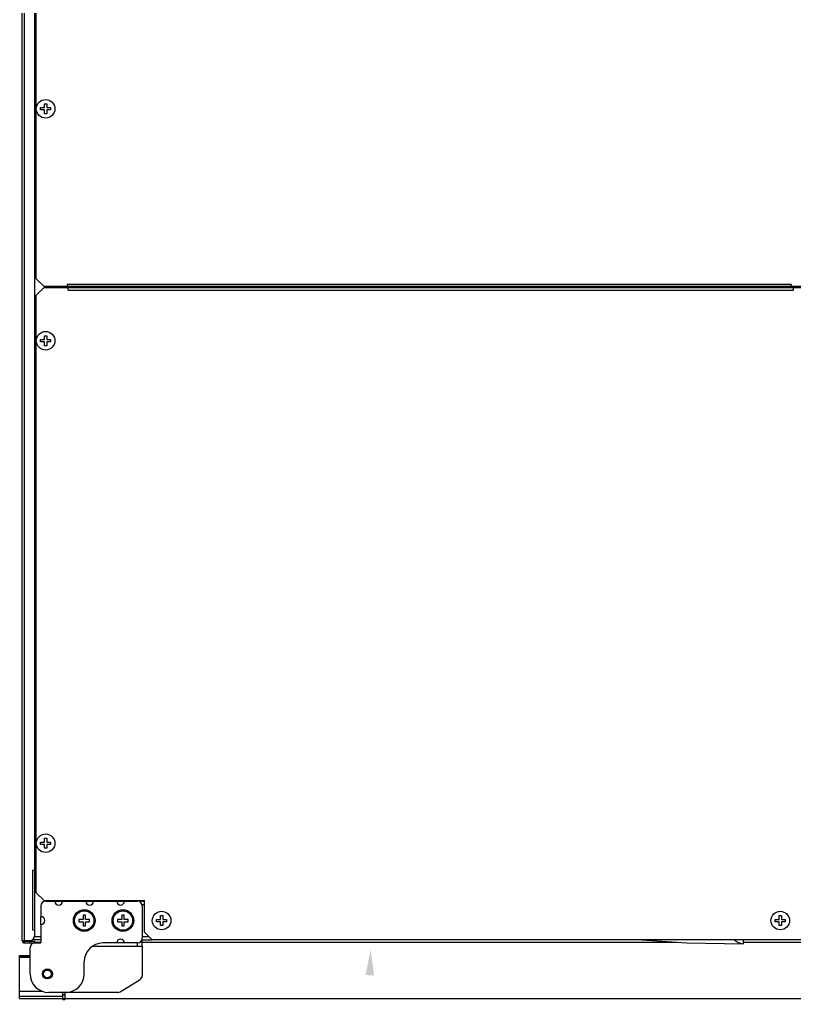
# Model space of a CAD drawing. Header units: millimetres. Extents: x 0 to 191, y 0 to 126.
# Drawn here: x 0 to 50.1, y 0 to 63.3 of the extents above; entities that cross this region are included whole.
import ezdxf

# ---------------------------------------------------------------- set-up
doc = ezdxf.new("R2010")
doc.units = ezdxf.units.MM
for name, color, linetype in [('2020-01643-S3_SHOUBIN_0', 7, 'Continuous'), ('2401-00025-M4-6TCTTHC_0', 7, 'Continuous'), ('2401-00424-M6-12FCTTHC_0', 7, 'Continuous'), ('2401-00460-M6-12PSTTHC_0', 7, 'Continuous'), ('2403-00020_S-M5-0_0', 7, 'Continuous'), ('2403-00028_S-M8-0_0', 7, 'Continuous'), ('4207-43962_0', 7, 'Continuous'), ('4207-43963_0', 7, 'Continuous'), ('4207-43973_0', 7, 'Continuous'), ('4207-43975_0', 7, 'Continuous'), ('4207-43976_0', 7, 'Continuous'), ('4207-43977_0', 7, 'Continuous'), ('4212-06586_0', 7, 'Continuous'), ('4212-06592_0', 7, 'Continuous'), ('4212-06600_0', 7, 'Continuous'), ('4212-06605_3_2_0', 7, 'Continuous'), ('4212-06607_0', 7, 'Continuous'), ('4212-06613_1_0', 7, 'Continuous'), ('4212-06613_2_0', 7, 'Continuous'), ('4212-06613_3_0', 7, 'Continuous'), ('4212-06615_1_0', 7, 'Continuous'), ('4212-06645_0', 7, 'Continuous'), ('4212-12595_0', 7, 'Continuous'), ('4212-12609_0', 7, 'Continuous'), ('4212-12617_0', 7, 'Continuous'), ('4212-12623_0', 7, 'Continuous'), ('4212-12627_0', 7, 'Continuous'), ('4212-12628_0', 7, 'Continuous'), ('4212-12629_0', 7, 'Continuous'), ('4212-12631_0', 7, 'Continuous'), ('4212-14559_1_0', 7, 'Continuous'), ('4212-14559_3_1_0', 7, 'Continuous')]:
    doc.layers.add(name, color=color, linetype=linetype)
doc.layers.add('Dim', color=1, linetype='Continuous', lineweight=15)

msp = doc.modelspace()

# ---------------------------------------------------------------- linework, layer by layer
msp.add_line((0, 0), (0, 2.8))
at = {"layer": '2020-01643-S3_SHOUBIN_0', "color": 7, "linetype": 'Continuous'}
msp.add_line((46.784, 3.8), (46.784, 3.538), dxfattribs=at)
for points in [[(40.255, 3.8), (43.151, 3.598), (46.784, 3.538)], [(46.192, 3.8), (46.245, 3.753), (46.321, 3.706), (46.398, 3.667), (46.473, 3.635), (46.546, 3.608), (46.615, 3.586), (46.677, 3.567), (46.73, 3.552), (46.768, 3.542), (46.784, 3.538)]]:
    msp.add_lwpolyline(points, dxfattribs=at)
at = {"layer": '2401-00025-M4-6TCTTHC_0', "color": 7, "linetype": 'Continuous'}
for p, q in [((5.18, 46), (5.18, 46.05)), ((6.53, 46.05), (6.53, 46)), ((6.549, 46), (6.549, 46.05)), ((6.655, 46.05), (6.655, 46)), ((6.847, 46), (6.847, 46.05)), ((6.865, 46), (6.865, 46.05)), ((26.53, 46.05), (26.53, 46)), ((26.549, 46), (26.549, 46.05)), ((26.655, 46.05), (26.655, 46)), ((26.847, 46), (26.847, 46.05)), ((26.865, 46), (26.865, 46.05)), ((46.53, 46.05), (46.53, 46)), ((46.549, 46), (46.549, 46.05)), ((46.655, 46.05), (46.655, 46)), ((46.847, 46), (46.847, 46.05)), ((46.865, 46), (46.865, 46.05))]:
    msp.add_line(p, q, dxfattribs=at)
at = {"layer": '2401-00424-M6-12FCTTHC_0', "color": 7, "linetype": 'Continuous'}
for p, q in [((3.83, 5.125), (3.83, 4.975)), ((4.105, 5.125), (3.83, 5.125)), ((4.105, 5.4), (4.105, 5.125)), ((4.255, 5.4), (4.105, 5.4)), ((4.255, 5.125), (4.255, 5.4)), ((4.53, 5.125), (4.255, 5.125)), ((4.53, 4.975), (4.53, 5.125)), ((6.33, 5.125), (6.33, 4.975)), ((6.605, 5.125), (6.33, 5.125)), ((6.605, 5.4), (6.605, 5.125)), ((6.755, 5.4), (6.605, 5.4)), ((6.755, 5.125), (6.755, 5.4)), ((7.03, 5.125), (6.755, 5.125)), ((7.03, 4.975), (7.03, 5.125)), ((3.83, 4.975), (4.105, 4.975)), ((4.105, 4.975), (4.105, 4.7)), ((4.105, 4.7), (4.255, 4.7)), ((4.255, 4.7), (4.255, 4.975)), ((4.255, 4.975), (4.53, 4.975)), ((6.33, 4.975), (6.605, 4.975)), ((6.605, 4.975), (6.605, 4.7)), ((6.605, 4.7), (6.755, 4.7)), ((6.755, 4.7), (6.755, 4.975)), ((6.755, 4.975), (7.03, 4.975))]:
    msp.add_line(p, q, dxfattribs=at)
for centre in [(4.18, 5.05), (6.68, 5.05)]:
    msp.add_circle(centre, 0.63, dxfattribs=at)
at = {"layer": '2401-00460-M6-12PSTTHC_0', "color": 7, "linetype": 'Continuous'}
for p, q in [((1.605, 57.625), (1.605, 57.875)), ((1.605, 57.875), (1.755, 57.875)), ((1.755, 57.875), (1.755, 57.625)), ((1.355, 57.475), (1.355, 57.625)), ((1.355, 57.625), (1.605, 57.625)), ((1.605, 57.475), (1.355, 57.475)), ((1.605, 57.225), (1.605, 57.475)), ((1.755, 57.225), (1.605, 57.225)), ((1.755, 57.625), (2.005, 57.625)), ((1.755, 57.475), (1.755, 57.225)), ((2.005, 57.475), (1.755, 57.475)), ((2.005, 57.625), (2.005, 57.475)), ((3.78, 46), (3.78, 46.05)), ((4.98, 46), (4.98, 46.05)), ((5.28, 46), (5.28, 46.05)), ((6.48, 46), (6.48, 46.05)), ((46.88, 46), (46.88, 46.05)), ((48.08, 46), (48.08, 46.05)), ((48.38, 46), (48.38, 46.05)), ((49.58, 46), (49.58, 46.05)), ((1.355, 42.475), (1.355, 42.625)), ((1.355, 42.625), (1.605, 42.625)), ((1.605, 42.475), (1.355, 42.475)), ((1.605, 42.625), (1.605, 42.875)), ((1.605, 42.875), (1.755, 42.875)), ((1.605, 42.225), (1.605, 42.475)), ((1.755, 42.875), (1.755, 42.625)), ((1.755, 42.625), (2.005, 42.625)), ((1.755, 42.475), (1.755, 42.225)), ((2.005, 42.475), (1.755, 42.475)), ((2.005, 42.625), (2.005, 42.475)), ((1.755, 42.225), (1.605, 42.225)), ((1.605, 10.125), (1.605, 10.375)), ((1.605, 10.375), (1.755, 10.375)), ((1.755, 10.375), (1.755, 10.125)), ((1.355, 9.975), (1.355, 10.125)), ((1.355, 10.125), (1.605, 10.125)), ((1.605, 9.975), (1.355, 9.975)), ((1.605, 9.725), (1.605, 9.975)), ((1.755, 9.725), (1.605, 9.725)), ((1.755, 10.125), (2.005, 10.125)), ((1.755, 9.975), (1.755, 9.725)), ((2.005, 9.975), (1.755, 9.975)), ((2.005, 10.125), (2.005, 9.975)), ((8.855, 4.975), (8.855, 5.125)), ((8.855, 5.125), (9.105, 5.125)), ((9.105, 5.125), (9.105, 5.375)), ((9.105, 5.375), (9.255, 5.375)), ((9.255, 5.375), (9.255, 5.125)), ((9.255, 5.125), (9.505, 5.125)), ((9.505, 5.125), (9.505, 4.975)), ((48.855, 4.975), (48.855, 5.125)), ((48.855, 5.125), (49.105, 5.125)), ((49.105, 5.125), (49.105, 5.375)), ((49.105, 5.375), (49.255, 5.375)), ((49.255, 5.375), (49.255, 5.125)), ((49.255, 5.125), (49.505, 5.125)), ((49.505, 5.125), (49.505, 4.975)), ((9.105, 4.975), (8.855, 4.975)), ((9.105, 4.725), (9.105, 4.975)), ((9.255, 4.725), (9.105, 4.725)), ((9.255, 4.975), (9.255, 4.725)), ((9.505, 4.975), (9.255, 4.975)), ((49.105, 4.975), (48.855, 4.975)), ((49.105, 4.725), (49.105, 4.975)), ((49.255, 4.725), (49.105, 4.725)), ((49.255, 4.975), (49.255, 4.725)), ((49.505, 4.975), (49.255, 4.975))]:
    msp.add_line(p, q, dxfattribs=at)
for centre in [(1.68, 57.55), (1.68, 42.55), (1.68, 10.05), (9.18, 5.05), (49.18, 5.05)]:
    msp.add_circle(centre, 0.6, dxfattribs=at)
at = {"layer": '2403-00020_S-M5-0_0', "color": 7, "linetype": 'Continuous'}
for p, q in [((44.975, 46.05), (44.945, 46.02)), ((44.945, 46.02), (44.945, 46)), ((44.945, 46), (44.945, 46.02)), ((45.815, 46.02), (44.945, 46.02)), ((45.785, 46.05), (45.815, 46.02)), ((45.815, 46.02), (45.815, 46)), ((45.815, 46), (45.815, 46.02))]:
    msp.add_line(p, q, dxfattribs=at)
at = {"layer": '2403-00028_S-M8-0_0', "color": 7, "linetype": 'Continuous'}
for p, q in [((12.447, 46.05), (12.447, 46)), ((12.447, 46), (12.447, 46.05)), ((13.712, 46.05), (13.712, 46)), ((13.712, 46), (13.712, 46.05)), ((37.947, 46.05), (37.947, 46)), ((37.947, 46), (37.947, 46.05)), ((39.212, 46), (39.212, 46.05)), ((39.212, 46.05), (39.212, 46))]:
    msp.add_line(p, q, dxfattribs=at)
at = {"layer": '4207-43962_0', "color": 7, "linetype": 'Continuous'}
for p, q in [((44.03, 46.05), (44.03, 46)), ((44.63, 46.05), (44.63, 46))]:
    msp.add_line(p, q, dxfattribs=at)
at = {"layer": '4207-43963_0', "color": 7, "linetype": 'Continuous'}
for p, q in [((28.93, 46.05), (28.93, 46)), ((29.53, 46.05), (29.53, 46))]:
    msp.add_line(p, q, dxfattribs=at)
at = {"layer": '4207-43973_0', "color": 7, "linetype": 'Continuous'}
msp.add_line((37.83, 46.05), (37.83, 46), dxfattribs=at)
at = {"layer": '4207-43975_0', "color": 7, "linetype": 'Continuous'}
for p, q in [((14.13, 46), (14.13, 46.05)), ((14.73, 46), (14.73, 46.05))]:
    msp.add_line(p, q, dxfattribs=at)
at = {"layer": '4207-43976_0', "color": 7, "linetype": 'Continuous'}
for p, q in [((8.13, 46), (8.13, 46.05)), ((8.73, 46), (8.73, 46.05))]:
    msp.add_line(p, q, dxfattribs=at)
at = {"layer": '4207-43977_0', "color": 7, "linetype": 'Continuous'}
for p, q in [((22.13, 46), (22.13, 46.05)), ((22.73, 46), (22.73, 46.05))]:
    msp.add_line(p, q, dxfattribs=at)
at = {"layer": '4212-06586_0', "color": 7, "linetype": 'Continuous'}
for p, q in [((2.71, 46.05), (2.71, 46)), ((2.93, 46.05), (2.93, 46)), ((0.97, 8.8), (1.08, 8.8))]:
    msp.add_line(p, q, dxfattribs=at)
at = {"layer": '4212-06592_0', "color": 7, "linetype": 'Continuous'}
for p, q in [((0.97, 8.8), (1.08, 8.8)), ((0.97, 8.6), (1.08, 8.6)), ((1.38, 4), (0.965, 4)), ((1.38, 3.8), (0.835, 3.8))]:
    msp.add_line(p, q, dxfattribs=at)
at = {"layer": '4212-06600_0', "color": 7, "linetype": 'Continuous'}
for p, q in [((3.2, 6.3), (3.2, 6.35)), ((7.63, 6.35), (7.63, 6.3)), ((7.93, 6.35), (7.93, 6.3)), ((7.919, 6.3), (7.63, 6.3))]:
    msp.add_line(p, q, dxfattribs=at)
msp.add_arc((3.2, 6.57), 0.27, 234.72411, 270, dxfattribs=at)
at = {"layer": '4212-06605_3_2_0', "color": 7, "linetype": 'Continuous'}
for p, q in [((0.68, 2.68), (0, 2.68)), ((1.491, 0.47), (0, 0.47))]:
    msp.add_line(p, q, dxfattribs=at)
at = {"layer": '4212-06607_0', "color": 7, "linetype": 'Continuous'}
for p, q in [((0.17, 3.74), (0.17, 88.86)), ((0.29, 88.85), (0.29, 3.75)), ((0.97, 88.55), (0.97, 4.05)), ((0.83, 8.3), (0.83, 4.45)), ((0.83, 8.3), (0.97, 8.3)), ((0.83, 4.45), (0.97, 4.45)), ((0.17, 3.75), (0.67, 3.75)), ((0.17, 3.74), (0.29, 3.74)), ((0.29, 3.74), (0.29, 3.75)), ((0.31, 3.6), (0.31, 3.72)), ((0.31, 3.72), (0.97, 3.72)), ((0.31, 3.6), (0.96, 3.6)), ((0.67, 3.72), (0.67, 3.6)), ((0.97, 3.72), (0.97, 3.6))]:
    msp.add_line(p, q, dxfattribs=at)
for centre, radius, start, end in [((0.67, 4.05), 0.3, 270, 0), ((0.31, 3.74), 0.14, 180, 270), ((0.31, 3.74), 0.02, 180, 270)]:
    msp.add_arc(centre, radius, start, end, dxfattribs=at)
at = {"layer": '4212-06613_1_0', "color": 7, "linetype": 'Continuous'}
for p, q in [((1.38, 6), (1.38, 5.3)), ((1.68, 6.3), (2.28, 6.3)), ((2.78, 6.3), (4.28, 6.3)), ((4.78, 6.3), (6.28, 6.3)), ((6.78, 6.3), (7.63, 6.3)), ((7.93, 6), (7.93, 3.9)), ((1.38, 4.8), (1.38, 3.6)), ((0.68, 1.6), (0.68, 3.3)), ((0.98, 3.6), (1.38, 3.6)), ((6.28, 3.6), (5.38, 3.6)), ((7.63, 3.6), (6.78, 3.6)), ((4.18, 1.6), (4.18, 2.4)), ((2.98, 0.4), (1.88, 0.4))]:
    msp.add_line(p, q, dxfattribs=at)
for centre, radius in [((4.18, 5.05), 0.7), ((6.68, 5.05), 0.7), ((1.8, 1.6), 0.325)]:
    msp.add_circle(centre, radius, dxfattribs=at)
for centre, radius, start, end in [((1.68, 6), 0.3, 90, 180), ((2.53, 6.3), 0.25, 180, 0), ((4.53, 6.3), 0.25, 180, 0), ((6.53, 6.3), 0.25, 180, 0), ((7.63, 6), 0.3, 0, 90), ((1.38, 5.05), 0.25, 270, 90), ((6.53, 3.6), 0.25, 0, 180), ((7.63, 3.9), 0.3, 270, 0), ((0.98, 3.3), 0.3, 90, 180), ((5.38, 2.4), 1.2, 90, 180), ((1.88, 1.6), 1.2, 180, 270), ((2.98, 1.6), 1.2, 270, 0)]:
    msp.add_arc(centre, radius, start, end, dxfattribs=at)
at = {"layer": '4212-06613_2_0', "color": 7, "linetype": 'Continuous'}
for p, q in [((2.28, 6.3), (2.78, 6.3)), ((4.28, 6.3), (4.78, 6.3)), ((6.28, 6.3), (6.78, 6.3)), ((1.38, 4.8), (1.38, 5.3)), ((6.78, 3.6), (6.28, 3.6))]:
    msp.add_line(p, q, dxfattribs=at)
at = {"layer": '4212-06613_3_0', "color": 7, "linetype": 'Continuous'}
for radius in [0.3, 0.25]:
    msp.add_circle((1.8, 1.6), radius, dxfattribs=at)
at = {"layer": '4212-06615_1_0', "color": 7, "linetype": 'Continuous'}
for p, q in [((7.93, 3.38), (4.692, 3.38)), ((4.717, 3.4), (7.93, 3.4)), ((7.63, 3.4), (7.63, 3.6)), ((7.93, 3.4), (7.93, 3.8)), ((7.93, 3.4), (7.93, 1.484)), ((6.502, 0.444), (7.786, 1.228)), ((6.346, 0.4), (2.98, 0.4))]:
    msp.add_line(p, q, dxfattribs=at)
for centre, start, end in [((7.63, 1.484), 301.4, 0), ((6.346, 0.7), 270, 301.4)]:
    msp.add_arc(centre, 0.3, start, end, dxfattribs=at)
at = {"layer": '4212-06645_0', "color": 7, "linetype": 'Continuous'}
for p, q in [((2.93, 6.3), (2.93, 6.35)), ((3.08, 6.3), (3.08, 6.332))]:
    msp.add_line(p, q, dxfattribs=at)
at = {"layer": '4212-12595_0', "color": 7, "linetype": 'Continuous'}
for p, q in [((7.919, 6.3), (8.08, 6.3)), ((7.919, 6.08), (8.08, 6.08)), ((7.93, 4.02), (8.36, 4.02)), ((7.911, 3.8), (8.58, 3.8))]:
    msp.add_line(p, q, dxfattribs=at)
at = {"layer": '4212-12609_0', "color": 7, "linetype": 'Continuous'}
for p, q in [((1.58, 46), (1.08, 45.5)), ((1.58, 46), (51.83, 46)), ((3.13, 45.83), (3.13, 46)), ((3.13, 45.83), (50.03, 45.83)), ((50.03, 45.83), (50.03, 46)), ((1.08, 6.85), (1.08, 45.5)), ((1.08, 6.85), (1.58, 6.35)), ((1.58, 6.35), (8.08, 6.35)), ((8.08, 4.3), (8.08, 6.35)), ((8.08, 4.3), (8.58, 3.8)), ((51.83, 3.8), (8.58, 3.8))]:
    msp.add_line(p, q, dxfattribs=at)
at = {"layer": '4212-12617_0', "color": 7, "linetype": 'Continuous'}
for p, q in [((0.48, 3.75), (0.48, 3.72)), ((0.78, 3.771), (0.78, 3.72)), ((0.97, 3.65), (1.38, 3.65)), ((7.93, 3.65), (42.408, 3.65)), ((46.784, 3.65), (53.492, 3.65))]:
    msp.add_line(p, q, dxfattribs=at)
at = {"layer": '4212-12623_0', "color": 7, "linetype": 'Continuous'}
msp.add_line((8.03, 6.35), (8.08, 6.3), dxfattribs=at)
at = {"layer": '4212-12627_0', "color": 7, "linetype": 'Continuous'}
msp.add_line((46.16, 46.05), (46.16, 46), dxfattribs=at)
at = {"layer": '4212-12628_0', "color": 7, "linetype": 'Continuous'}
msp.add_line((3.2, 46.05), (3.2, 46), dxfattribs=at)
at = {"layer": '4212-12629_0', "color": 7, "linetype": 'Continuous'}
for p, q in [((1.08, 46.55), (1.08, 87.65)), ((1.08, 46.55), (1.58, 46.05)), ((51.88, 46.05), (1.58, 46.05)), ((3.08, 46.19), (3.08, 46.05)), ((49.88, 46.19), (3.08, 46.19)), ((49.88, 46.19), (49.88, 46.05))]:
    msp.add_line(p, q, dxfattribs=at)
at = {"layer": '4212-12631_0', "color": 7, "linetype": 'Continuous'}
for p, q in [((6.98, 46), (6.98, 46.05)), ((46.38, 46.05), (46.38, 46)), ((46.5, 46.05), (46.5, 46))]:
    msp.add_line(p, q, dxfattribs=at)
at = {"layer": '4212-14559_1_0', "color": 7, "linetype": 'Continuous'}
for p, q in [((0, 2.8), (0.68, 2.8)), ((0, 2.68), (0.68, 2.68)), ((2.8, 0.15), (2.8, 0.4)), ((2.8, 0.25), (2.92, 0.25)), ((2.8, -0.05), (2.8, 0.012)), ((2.92, 0.4), (2.92, -0.05)), ((2.8, -0.05), (2.92, -0.05))]:
    msp.add_line(p, q, dxfattribs=at)
at = {"layer": '4212-14559_3_1_0', "color": 7, "linetype": 'Continuous'}
for p, q in [((0, 0.15), (2.8, 0.15)), ((0, 0), (190.91, 0)), ((2.8, 0), (2.8, 0.15))]:
    msp.add_line(p, q, dxfattribs=at)
at = {"layer": 'Dim', "color": 3}
msp.add_solid([(22.36, 1.525), (22.915, 1.504), (22.7, 3.18)], dxfattribs=at)

doc.saveas('drawing.dxf')
